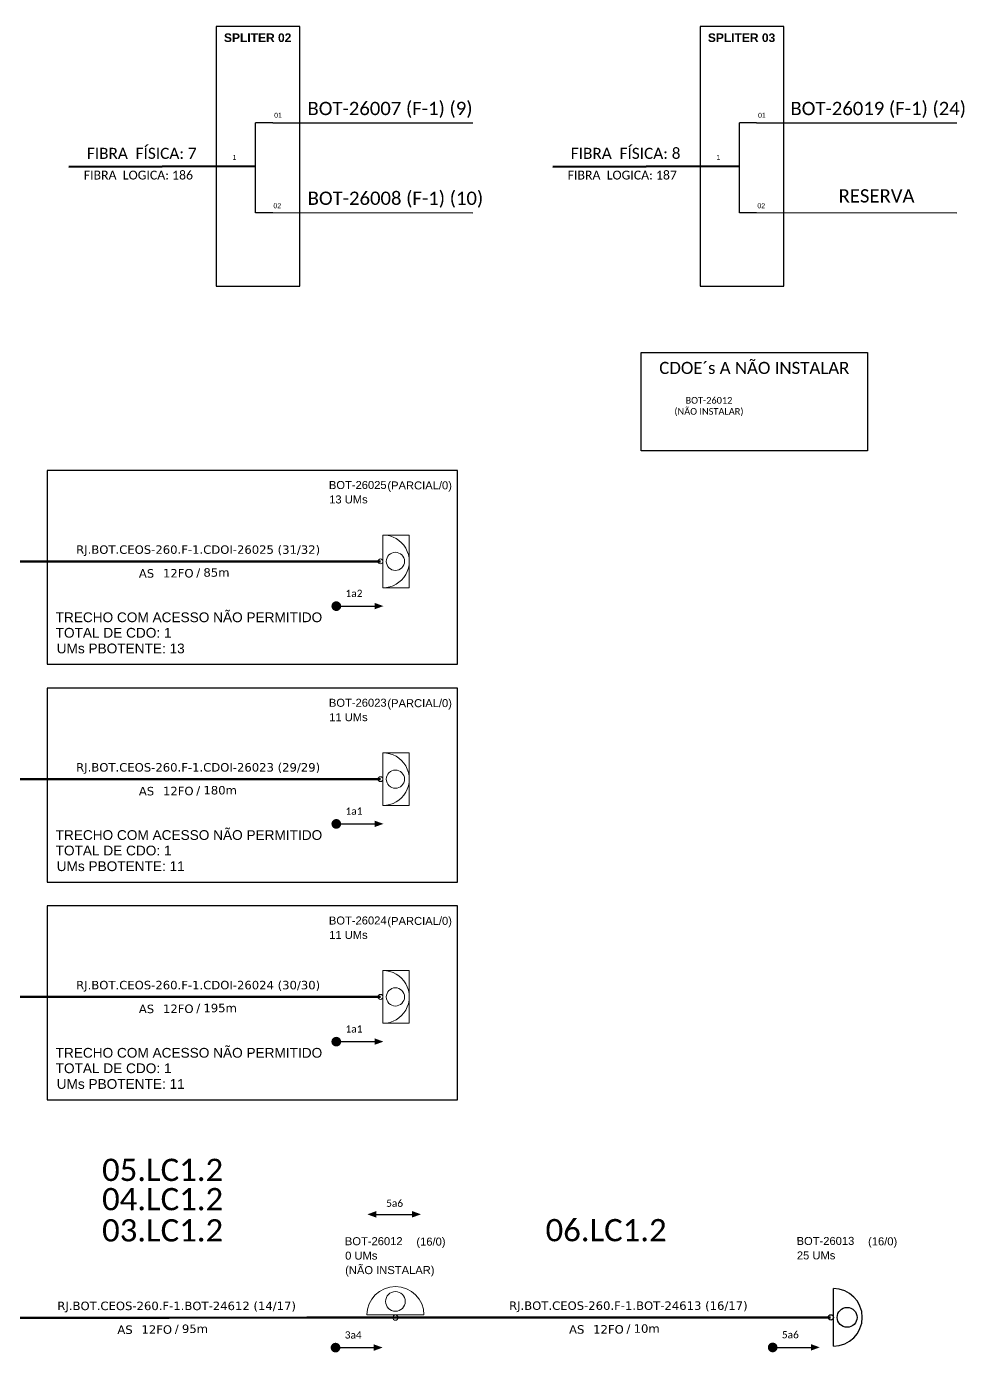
# Model space of a CAD drawing. Extents: x 35688 to 45186, y 3284 to 5132.
# Drawn here: x 44991.8 to 45185.7, y 3658.4 to 3932.4 of the extents above; entities that cross this region are included whole.
import ezdxf
from ezdxf.enums import TextEntityAlignment as Align

# ---------------------------------------------------------------- set-up
doc = ezdxf.new("R2010")
doc.units = ezdxf.units.DM
doc.header["$MEASUREMENT"] = 0
for name, color, linetype, lineweight in [("20.0-LEGENDA DOS CDO'S", 1, 'Continuous', 0), ('20.2-CDO_POSTE', 1, 'Continuous', 5), ('40.1-ETIQUETAS', 1, 'Continuous', 20)]:
    doc.layers.add(name, color=color, linetype=linetype, lineweight=lineweight)
for name, color, linetype in [('30.4-Selo', 7, 'Continuous'), ('CAP a instalar', 1, 'Continuous'), ('label_cabos', 7, 'Continuous'), ('SETA', 7, 'Continuous'), ('UNIFILAR', 7, 'Continuous')]:
    doc.layers.add(name, color=color, linetype=linetype)
doc.styles.add('ARIAL', font='arial.ttf')
doc.styles.add('siredit', font='verdana.ttf')
doc.linetypes.add('FENCELINE1', pattern='A,0.25,-0.1,[133,ltypeshp.shx,S=0.1,R=0,X=-0.1,Y=0],-0.1,1', length=1.45)

# ---------------------------------------------------------------- blocks, each defined once
blk = doc.blocks.new('CDOE-TEXTO PADRÃO')
at = {"layer": "20.0-LEGENDA DOS CDO'S", "color": 0, "style": 'ARIAL'}
for tag, p in [('CDO_N', (0.49, 7.39)), ('CORDOALHA', (0.5, 4.33)), ('SAP', (0.51, 1.67)), ('SPLITER_1', (0.59, -0.91)), ('SPLITER_2', (0.6, -3.55)), ('(XX-XX_F)S', (0.54, -8.29)), ('(XX-XX_L)S', (0.55, -10.83)), ('UMS', (0.55, -13.15))]:
    blk.add_attdef(tag, p, '', height=1.7, rotation=0.118, dxfattribs=at)
blk.add_attdef('FIBRAS_UTILIZADAS', text='', height=1.7, rotation=0.118, dxfattribs=at).set_placement((19.77, 7.43), align=Align.CENTER)
blk = doc.blocks.new('ETIQUETA_RS5F')
at = {"layer": '40.1-ETIQUETAS', "color": 0, "style": 'siredit'}
blk.add_text('/', height=1.5, dxfattribs=at).set_placement((1.55, -1.95), align=Align.MIDDLE_RIGHT)
for tag, p in [('ETIQUETA_R_PRIMARIA', (1.18, 4.1)), ('ETIQUETA_R_SECUNDARIA', (1.18, 2.1)), ('F_ATIVAS/F_MORTAS', (1.11, -4.24))]:
    blk.add_attdef(tag, text='', height=1.5, dxfattribs=at).set_placement(p, align=Align.MIDDLE_CENTER)
for tag, p in [('TIPO_CABO', (-6.62, -2.12)), ('CAP_CABO', (0.37, -2.09))]:
    blk.add_attdef(tag, text='', height=1.5, dxfattribs=at).set_placement(p, align=Align.MIDDLE_RIGHT)
blk.add_attdef('METROS', text='', height=1.5, dxfattribs=at).set_placement((2.11, -1.95), align=Align.MIDDLE_LEFT)
for tag, p in [('FUSÃO_1', (0.82, -8.39)), ('FUSÃO_2', (0.82, -10.6)), ('FUSÃO_3', (0.82, -12.93)), ('FUSÃO_4', (0.82, -15.14)), ('FUSÃO_5', (0.82, -17.16))]:
    blk.add_attdef(tag, text='', height=1.5, dxfattribs=at).set_placement(p, align=Align.CENTER)
blk = doc.blocks.new('CDOE POSTE_')
at = {"color": 1}
blk.add_line((12.92, -5.49), (-2.38, -5.49), dxfattribs=at)
for centre, radius in [((5.27, -1.86), 2.64), ((5.27, -6.2), 0.708)]:
    blk.add_circle(centre, radius, dxfattribs=at)
blk.add_arc((5.27, -5.49), 7.65, 0, 180, dxfattribs=at)
blk = doc.blocks.new('SAN')
at = {"layer": 'SETA'}
blk.add_lwpolyline([(-2.58, 0), (6.02, 0)], dxfattribs=at)
for points in [[(-2.1, -0.66), (-3.93, 0), (-2.1, 0.67)], [(5.33, 0.68), (7.16, 0.01), (5.33, -0.65)]]:
    blk.add_solid(points, dxfattribs=at)

msp = doc.modelspace()

# ---------------------------------------------------------------- linework, layer by layer
at = {"color": 7, "linetype": 'Continuous'}
for p, q in [((45042.7, 3912.52), (45039.18, 3912.52)), ((45142.7, 3912.52), (45139.18, 3912.52)), ((45042.7, 3893.97), (45039.18, 3893.97)), ((45142.7, 3893.97), (45139.18, 3893.97))]:
    msp.add_line(p, q, dxfattribs=at)
at = {"color": 10, "linetype": 'Continuous'}
for p, q in [((45042.7, 3912.54), (45084.07, 3912.52)), ((45142.7, 3912.54), (45184.07, 3912.52)), ((45042.7, 3893.99), (45084.07, 3893.97)), ((45142.7, 3893.99), (45184.07, 3893.97))]:
    msp.add_line(p, q, dxfattribs=at)
at = {"color": 1, "linetype": 'Continuous', "lineweight": 60}
for p, q in [((45039.18, 3903.57), (45000.57, 3903.46)), ((45139.18, 3903.57), (45100.57, 3903.46))]:
    msp.add_line(p, q, dxfattribs=at)
at = {"color": 7}
for points in [[(45031.03, 3878.79), (45048.31, 3878.79), (45048.31, 3932.44), (45031.03, 3932.44)], [(45131.03, 3878.79), (45148.31, 3878.79), (45148.31, 3932.44), (45131.03, 3932.44)]]:
    msp.add_lwpolyline(points, close=True, dxfattribs=at)
at = {"color": 7, "linetype": 'Continuous'}
for points in [[(45039.18, 3893.97), (45039.18, 3912.52)], [(45139.18, 3893.97), (45139.18, 3912.52)]]:
    msp.add_lwpolyline(points, dxfattribs=at)
at = {"const_width": 1}
for points in [[(45055.35, 3812.66, 1), (45056.35, 3812.66, 1)], [(45055.35, 3767.66, 1), (45056.35, 3767.66, 1)], [(45055.35, 3722.66, 1), (45056.35, 3722.66, 1)], [(45055.19, 3659.43, 1), (45056.19, 3659.43, 1)], [(45145.53, 3659.47, 1), (45146.53, 3659.47, 1)]]:
    msp.add_lwpolyline(points, format="xyb", close=True, dxfattribs=at)
at = {"layer": '20.2-CDO_POSTE', "color": 8}
msp.add_line((45073.97, 3666.18), (45062.18, 3666.18), dxfattribs=at)
for centre, radius in [((45068.07, 3668.98), 2.03), ((45068.07, 3665.64), 0.545)]:
    msp.add_circle(centre, radius, dxfattribs=at)
msp.add_arc((45068.07, 3666.18), 5.89, 0, 180, dxfattribs=at)
at = {"layer": '40.1-ETIQUETAS', "color": 8}
for points in [[(45065.49, 3827.35), (45070.94, 3827.35), (45070.94, 3816.45), (45065.49, 3816.45)], [(45065.49, 3782.35), (45070.94, 3782.35), (45070.94, 3771.45), (45065.49, 3771.45)], [(45065.49, 3737.35), (45070.94, 3737.35), (45070.94, 3726.45), (45065.49, 3726.45)]]:
    msp.add_lwpolyline(points, close=True, dxfattribs=at)
for centre, major_axis, start_param, end_param in [((45065.49, 3821.91), (-3.85, 3.85), 2.356194, 5.497787), ((45068.07, 3821.91), (1.33, 1.33), 3.926991, 10.210176), ((45064.99, 3821.91), (-0.356, 0.356), 2.356194490191767, 8.639379797371353), ((45065.49, 3776.91), (-3.85, 3.85), 2.356194, 5.497787), ((45068.07, 3776.91), (1.33, 1.33), 3.926991, 10.210176), ((45064.99, 3776.91), (-0.356, 0.356), 2.356194490191767, 8.639379797371353), ((45065.49, 3731.91), (-3.85, 3.85), 2.356194, 5.497787), ((45064.99, 3731.91), (-0.356, 0.356), 2.356194490191767, 8.639379797371353), ((45068.07, 3731.91), (1.33, 1.33), 3.926991, 10.210176)]:
    msp.add_ellipse(centre, major_axis=major_axis, ratio=1, start_param=start_param, end_param=end_param, dxfattribs=at)
at = {"layer": 'CAP a instalar', "color": 3}
for points in [[(45080.9, 3840.71), (44996.11, 3840.71), (44996.11, 3800.64), (45080.9, 3800.64)], [(45080.9, 3795.71), (44996.11, 3795.71), (44996.11, 3755.64), (45080.9, 3755.64)], [(45080.9, 3750.71), (44996.11, 3750.71), (44996.11, 3710.64), (45080.9, 3710.64)]]:
    msp.add_lwpolyline(points, close=True, dxfattribs=at)
at = {"layer": 'CAP a instalar', "color": 8, "linetype": 'FENCELINE1', "ltscale": 7, "const_width": 0.467}
for points in [[(44974.73, 3821.9), (45064.99, 3821.91)], [(44976.5, 3776.9), (45064.99, 3776.91)], [(44974.73, 3731.9), (45064.99, 3731.91)]]:
    msp.add_lwpolyline(points, dxfattribs=at)
at = {"layer": 'CAP a instalar', "linetype": 'FENCELINE1', "ltscale": 7, "const_width": 0.467}
for points in [[(44974.73, 3665.59), (45068.07, 3665.64)], [(45068.07, 3665.64), (45158.04, 3665.68)]]:
    msp.add_lwpolyline(points, dxfattribs=at)
at = {"layer": 'label_cabos', "color": 1}
msp.add_lwpolyline([(45118.84, 3865.07), (45165.62, 3865.07), (45165.62, 3844.77), (45118.84, 3844.77)], close=True, dxfattribs=at)
at = {"layer": 'SETA'}
for points in [[(45055.85, 3812.66), (45064.45, 3812.66)], [(45055.85, 3767.66), (45064.45, 3767.66)], [(45055.85, 3722.66), (45064.45, 3722.66)], [(45063.61, 3686.97), (45072.2, 3686.97)], [(45055.69, 3659.43), (45064.28, 3659.43)], [(45146.03, 3659.47), (45154.63, 3659.47)]]:
    msp.add_lwpolyline(points, dxfattribs=at)
for points in [[(45063.76, 3813.34), (45065.59, 3812.67), (45063.76, 3812.01)], [(45063.76, 3768.34), (45065.59, 3767.67), (45063.76, 3767.01)], [(45063.76, 3723.34), (45065.59, 3722.67), (45063.76, 3722.01)], [(45063.59, 3660.11), (45065.43, 3659.44), (45063.59, 3658.77)], [(45153.94, 3660.15), (45155.77, 3659.49), (45153.94, 3658.82)]]:
    msp.add_solid(points, dxfattribs=at)

# ---------------------------------------------------------------- block references
at = {"layer": '40.1-ETIQUETAS', "color": 8}
ref = msp.add_blockref('CDOE-TEXTO PADRÃO', (45061.41, 3825.79), dxfattribs=dict(at, xscale=0.9720000028610228, yscale=0.9720000028610228, zscale=0.9720000028610228))
ref.add_attrib('CDO_N', 'BOT-26025', (45054.32, 3836.86), dxfattribs={"layer": "20.0-LEGENDA DOS CDO'S", "color": 0, "height": 1.652, "rotation": 0.118, "style": 'ARIAL'})
ref.add_attrib('CORDOALHA', '13 UMs', (45054.38, 3833.88), dxfattribs={"layer": "20.0-LEGENDA DOS CDO'S", "color": 0, "height": 1.652, "rotation": 0.118, "style": 'ARIAL'})
ref.add_attrib('FIBRAS_UTILIZADAS', '          (PARCIAL/0)', dxfattribs={"layer": "20.0-LEGENDA DOS CDO'S", "color": 0, "height": 1.6523, "rotation": 0.118, "style": 'ARIAL'}).set_placement((45069.87, 3836.78), align=Align.CENTER)
ref = msp.add_blockref('ETIQUETA_RS5F', (45025.92, 3821.9), dxfattribs=dict(at, xscale=1.16639998499977, yscale=1.16639998499977, zscale=1.16639998499977))
ref.add_attrib('ETIQUETA_R_SECUNDARIA', 'RJ.BOT.CEOS-260.F-1.CDOI-26025 (31/32)', dxfattribs={"layer": '30.4-Selo', "color": 0, "height": 1.7496, "style": 'siredit'}).set_placement((45027.3, 3824.35), align=Align.MIDDLE_CENTER)
ref.add_attrib('TIPO_CABO', 'AS', dxfattribs={"color": 0, "height": 1.75, "style": 'siredit'}).set_placement((45018.21, 3819.43), align=Align.MIDDLE_RIGHT)
ref.add_attrib('CAP_CABO', '12FO', dxfattribs={"color": 0, "height": 1.75, "style": 'siredit'}).set_placement((45026.35, 3819.46), align=Align.MIDDLE_RIGHT)
ref.add_attrib('METROS', '85m', dxfattribs={"color": 0, "height": 1.75, "style": 'siredit'}).set_placement((45028.39, 3819.62), align=Align.MIDDLE_LEFT)
ref = msp.add_blockref('CDOE-TEXTO PADRÃO', (45061.41, 3780.79), dxfattribs=dict(at, xscale=0.9720000028610228, yscale=0.9720000028610228, zscale=0.9720000028610228))
ref.add_attrib('CDO_N', 'BOT-26023', (45054.32, 3791.86), dxfattribs={"layer": "20.0-LEGENDA DOS CDO'S", "color": 0, "height": 1.652, "rotation": 0.118, "style": 'ARIAL'})
ref.add_attrib('CORDOALHA', '11 UMs', (45054.38, 3788.88), dxfattribs={"layer": "20.0-LEGENDA DOS CDO'S", "color": 0, "height": 1.652, "rotation": 0.118, "style": 'ARIAL'})
ref.add_attrib('FIBRAS_UTILIZADAS', '          (PARCIAL/0)', dxfattribs={"layer": "20.0-LEGENDA DOS CDO'S", "color": 0, "height": 1.6523, "rotation": 0.118, "style": 'ARIAL'}).set_placement((45069.87, 3791.78), align=Align.CENTER)
ref = msp.add_blockref('ETIQUETA_RS5F', (45025.92, 3776.9), dxfattribs=dict(at, xscale=1.16639998499977, yscale=1.16639998499977, zscale=1.16639998499977))
ref.add_attrib('ETIQUETA_R_SECUNDARIA', 'RJ.BOT.CEOS-260.F-1.CDOI-26023 (29/29)', dxfattribs={"layer": '30.4-Selo', "color": 0, "height": 1.7496, "style": 'siredit'}).set_placement((45027.3, 3779.35), align=Align.MIDDLE_CENTER)
ref.add_attrib('TIPO_CABO', 'AS', dxfattribs={"color": 0, "height": 1.75, "style": 'siredit'}).set_placement((45018.21, 3774.43), align=Align.MIDDLE_RIGHT)
ref.add_attrib('CAP_CABO', '12FO', dxfattribs={"color": 0, "height": 1.75, "style": 'siredit'}).set_placement((45026.35, 3774.46), align=Align.MIDDLE_RIGHT)
ref.add_attrib('METROS', '180m', dxfattribs={"color": 0, "height": 1.75, "style": 'siredit'}).set_placement((45028.39, 3774.62), align=Align.MIDDLE_LEFT)
ref = msp.add_blockref('CDOE-TEXTO PADRÃO', (45061.41, 3735.79), dxfattribs=dict(at, xscale=0.9720000028610228, yscale=0.9720000028610228, zscale=0.9720000028610228))
ref.add_attrib('CDO_N', 'BOT-26024', (45054.32, 3746.86), dxfattribs={"layer": "20.0-LEGENDA DOS CDO'S", "color": 0, "height": 1.652, "rotation": 0.118, "style": 'ARIAL'})
ref.add_attrib('CORDOALHA', '11 UMs', (45054.38, 3743.88), dxfattribs={"layer": "20.0-LEGENDA DOS CDO'S", "color": 0, "height": 1.652, "rotation": 0.118, "style": 'ARIAL'})
ref.add_attrib('FIBRAS_UTILIZADAS', '          (PARCIAL/0)', dxfattribs={"layer": "20.0-LEGENDA DOS CDO'S", "color": 0, "height": 1.6523, "rotation": 0.118, "style": 'ARIAL'}).set_placement((45069.87, 3746.78), align=Align.CENTER)
ref = msp.add_blockref('ETIQUETA_RS5F', (45025.92, 3731.9), dxfattribs=dict(at, xscale=1.16639998499977, yscale=1.16639998499977, zscale=1.16639998499977))
ref.add_attrib('ETIQUETA_R_SECUNDARIA', 'RJ.BOT.CEOS-260.F-1.CDOI-26024 (30/30)', dxfattribs={"layer": '30.4-Selo', "color": 0, "height": 1.7496, "style": 'siredit'}).set_placement((45027.3, 3734.35), align=Align.MIDDLE_CENTER)
ref.add_attrib('TIPO_CABO', 'AS', dxfattribs={"color": 0, "height": 1.75, "style": 'siredit'}).set_placement((45018.21, 3729.43), align=Align.MIDDLE_RIGHT)
ref.add_attrib('CAP_CABO', '12FO', dxfattribs={"color": 0, "height": 1.75, "style": 'siredit'}).set_placement((45026.35, 3729.46), align=Align.MIDDLE_RIGHT)
ref.add_attrib('METROS', '195m', dxfattribs={"color": 0, "height": 1.75, "style": 'siredit'}).set_placement((45028.39, 3729.62), align=Align.MIDDLE_LEFT)
at = {"layer": '40.1-ETIQUETAS'}
ref = msp.add_blockref('ETIQUETA_RS5F', (45021.48, 3665.61), dxfattribs=dict(at, xscale=1.16639998499977, yscale=1.16639998499977, zscale=1.16639998499977))
ref.add_attrib('ETIQUETA_R_SECUNDARIA', 'RJ.BOT.CEOS-260.F-1.BOT-24612 (14/17)', dxfattribs={"color": 0, "height": 1.7496, "style": 'siredit'}).set_placement((45022.86, 3668.06), align=Align.MIDDLE_CENTER)
ref.add_attrib('TIPO_CABO', 'AS', dxfattribs={"color": 0, "height": 1.75, "style": 'siredit'}).set_placement((45013.77, 3663.14), align=Align.MIDDLE_RIGHT)
ref.add_attrib('CAP_CABO', '12FO', dxfattribs={"color": 0, "height": 1.75, "style": 'siredit'}).set_placement((45021.91, 3663.17), align=Align.MIDDLE_RIGHT)
ref.add_attrib('METROS', '95m', dxfattribs={"color": 0, "height": 1.75, "style": 'siredit'}).set_placement((45023.95, 3663.33), align=Align.MIDDLE_LEFT)
ref = msp.add_blockref('ETIQUETA_RS5F', (45114.82, 3665.65), dxfattribs=dict(at, xscale=1.16639998499977, yscale=1.16639998499977, zscale=1.16639998499977))
ref.add_attrib('ETIQUETA_R_SECUNDARIA', 'RJ.BOT.CEOS-260.F-1.BOT-24613 (16/17)', dxfattribs={"color": 0, "height": 1.7496, "style": 'siredit'}).set_placement((45116.2, 3668.11), align=Align.MIDDLE_CENTER)
ref.add_attrib('TIPO_CABO', 'AS', dxfattribs={"color": 0, "height": 1.75, "style": 'siredit'}).set_placement((45107.11, 3663.19), align=Align.MIDDLE_RIGHT)
ref.add_attrib('CAP_CABO', '12FO', dxfattribs={"color": 0, "height": 1.75, "style": 'siredit'}).set_placement((45115.25, 3663.21), align=Align.MIDDLE_RIGHT)
ref.add_attrib('METROS', '10m', dxfattribs={"color": 0, "height": 1.75, "style": 'siredit'}).set_placement((45117.29, 3663.37), align=Align.MIDDLE_LEFT)
at = {"layer": 'label_cabos', "color": 8}
ref = msp.add_blockref('CDOE-TEXTO PADRÃO', (45064.71, 3669.52), dxfattribs=dict(at, xscale=0.9720000028610228, yscale=0.9720000028610228, zscale=0.9720000028610228))
ref.add_attrib('CDO_N', 'BOT-26012', (45057.62, 3680.59), dxfattribs={"layer": "20.0-LEGENDA DOS CDO'S", "color": 0, "height": 1.652, "rotation": 0.118, "style": 'ARIAL'})
ref.add_attrib('CORDOALHA', '0 UMs', (45057.68, 3677.61), dxfattribs={"layer": "20.0-LEGENDA DOS CDO'S", "color": 0, "height": 1.652, "rotation": 0.118, "style": 'ARIAL'})
ref.add_attrib('SAP', '(NÃO INSTALAR)', (45057.68, 3674.61), dxfattribs={"layer": "20.0-LEGENDA DOS CDO'S", "color": 0, "height": 1.6523, "rotation": 0.118, "style": 'ARIAL'})
ref.add_attrib('FIBRAS_UTILIZADAS', '       (16/0)', dxfattribs={"layer": "20.0-LEGENDA DOS CDO'S", "color": 0, "height": 1.6523, "rotation": 0.118, "style": 'ARIAL'}).set_placement((45073.17, 3680.51), align=Align.CENTER)
at = {"layer": 'label_cabos', "color": 1}
ref = msp.add_blockref('CDOE-TEXTO PADRÃO', (45158.06, 3669.57), dxfattribs=dict(at, xscale=0.9720000028610228, yscale=0.9720000028610228, zscale=0.9720000028610228))
ref.add_attrib('CDO_N', 'BOT-26013', (45150.97, 3680.64), dxfattribs={"layer": "20.0-LEGENDA DOS CDO'S", "color": 0, "height": 1.652, "rotation": 0.118, "style": 'ARIAL'})
ref.add_attrib('CORDOALHA', '25 UMs', (45151.03, 3677.66), dxfattribs={"layer": "20.0-LEGENDA DOS CDO'S", "color": 0, "height": 1.652, "rotation": 0.118, "style": 'ARIAL'})
ref.add_attrib('FIBRAS_UTILIZADAS', '       (16/0)', dxfattribs={"layer": "20.0-LEGENDA DOS CDO'S", "color": 0, "height": 1.6523, "rotation": 0.118, "style": 'ARIAL'}).set_placement((45166.51, 3680.56), align=Align.CENTER)
at = {"layer": 'label_cabos', "xscale": 0.7775999903678894, "yscale": 0.7775999903678894, "zscale": 0.7775999903678894, "rotation": 270}
msp.add_blockref('CDOE POSTE_', (45162.86, 3669.78), dxfattribs=at)
at = {"layer": 'UNIFILAR', "color": 5, "lineweight": -3}
msp.add_blockref('SAN', (45066.19, 3686.97), dxfattribs=at)

# ---------------------------------------------------------------- texts
at = {"color": 3, "style": 'ARIAL'}
for s, p in [('TRECHO COM ACESSO NÃO PERMITIDO', (44997.85, 3809.35)), ('TOTAL DE CDO: 1', (44997.85, 3806.15)), ('UMs PBOTENTE: 13', (44998.07, 3802.91)), ('TRECHO COM ACESSO NÃO PERMITIDO', (44997.85, 3764.35)), ('TOTAL DE CDO: 1', (44997.85, 3761.15)), ('UMs PBOTENTE: 11', (44998.07, 3757.91)), ('TRECHO COM ACESSO NÃO PERMITIDO', (44997.85, 3719.35)), ('TOTAL DE CDO: 1', (44997.85, 3716.15)), ('UMs PBOTENTE: 11', (44998.07, 3712.91))]:
    msp.add_text(s, height=2.0166, dxfattribs=at).set_placement(p)
at = {"attachment_point": 5}
for s, insert, char_height, width in [('\\C10;\\fArial|b1|i0|c0|p34;SPLITER 02', (45039.6, 3930.12), 1.7753, 17.28), ('\\C10;\\fArial|b1|i0|c0|p34;SPLITER 03', (45139.6, 3930.12), 1.7753, 17.28), ('\\C7;\\fCalibri|b0|i0|c0|p34;BOT-26007 (F-1) (9)', (45066.95, 3915.21), 2.7432, 80.6352), ('\\C7;\\fCalibri|b0|i0|c0|p34;BOT-26019 (F-1) (24)', (45167.84, 3915.21), 2.7432, 80.6352), ('\\C7;\\fArial|b0|i0;\\H0.578704x;01 ', (45043.81, 3914.09), 1.7753, 3.456), ('\\C7;\\fArial|b0|i0;\\H0.578704x;01 ', (45143.81, 3914.09), 1.7753, 3.456), ('\\C7;\\fCalibri|b0|i0|c0|p34;FIBRA  FÍSICA: 7', (45015.64, 3906.22), 2.2859, 34.56), ('\\C7;\\fCalibri|b0|i0|c0|p34;FIBRA  FÍSICA: 8', (45115.64, 3906.22), 2.2859, 34.56), ('\\C7;\\fArial|b0|i0|;\\H1.0273588255048;1', (45034.81, 3905.39), 1.7753, 1.7584), ('\\C7;\\fArial|b0|i0|;\\H1.0273588255048;1', (45134.81, 3905.39), 1.7753, 1.7584), ('\\C7;\\fCalibri|b0|i0|c0|p34;FIBRA  LOGICA: 186', (45014.95, 3901.73), 1.8289, 34.56), ('\\C7;\\fCalibri|b0|i0|c0|p34;FIBRA  LOGICA: 187', (45114.95, 3901.73), 1.8289, 34.56), ('\\C7;\\fCalibri|b0|i0|c0|p34;BOT-26008 (F-1) (10)', (45068.07, 3896.66), 2.7432, 80.6352), ('{\\fCalibri|b0|i0|c0|p34;\\C7;RESERVA}', (45167.49, 3897.43), 2.7432, 80.6352), ('\\C7;\\fArial|b0|i0;\\H0.578704x;02 ', (45043.66, 3895.4), 1.7753, 3.7582), ('\\C7;\\fArial|b0|i0;\\H0.578704x;02 ', (45143.66, 3895.4), 1.7753, 3.7582), ('\\C2;\\fCalibri|b0|i0|c0|p34;CDOE´s A NÃO INSTALAR', (45142.23, 3861.88), 2.4984, 58.6883), ('\\C7;\\fCalibri|b0|i0|c0|p34;1a2', (45059.51, 3815.29), 1.5, 25.3588), ('\\C7;\\fCalibri|b0|i0|c0|p34;1a1', (45059.51, 3770.29), 1.5, 25.3588), ('\\C7;\\fCalibri|b0|i0|c0|p34;1a1', (45059.51, 3725.29), 1.5, 25.3588), ('\\pxt9;\\C7;\\fCalibri|b0|i0|c0|p34;5a6', (45067.9, 3689.27), 1.5, 25.3588), ('\\C7;\\fCalibri|b0|i0|c0|p34;3a4', (45059.34, 3662.05), 1.5, 25.3588), ('\\C7;\\fCalibri|b0|i0|c0|p34;5a6', (45149.68, 3662.1), 1.5, 25.3588)]:
    msp.add_mtext(s, dxfattribs=dict(at, insert=insert, char_height=char_height, width=width))
at = {"color": 1, "insert": (45132.86, 3853.9), "char_height": 1.3707, "width": 33.1746, "attachment_point": 5}
msp.add_mtext('\\fCalibri|b0|i0|c0|p34;BOT-26012\\P(NÃO INSTALAR)', dxfattribs=at)
at = {"color": 3, "char_height": 4.6037, "width": 230.4002, "attachment_point": 5}
for s, insert in [('\\fCalibri|b0|i0|c0|p34;05.LC1.2', (45019.96, 3696.14)), ('\\fCalibri|b0|i0|c0|p34;04.LC1.2', (45019.96, 3690.09)), ('\\fCalibri|b0|i0|c0|p34;03.LC1.2', (45019.96, 3683.64)), ('\\fCalibri|b0|i0|c0|p34;06.LC1.2', (45111.61, 3683.68))]:
    msp.add_mtext(s, dxfattribs=dict(at, insert=insert))

doc.saveas('drawing.dxf')
